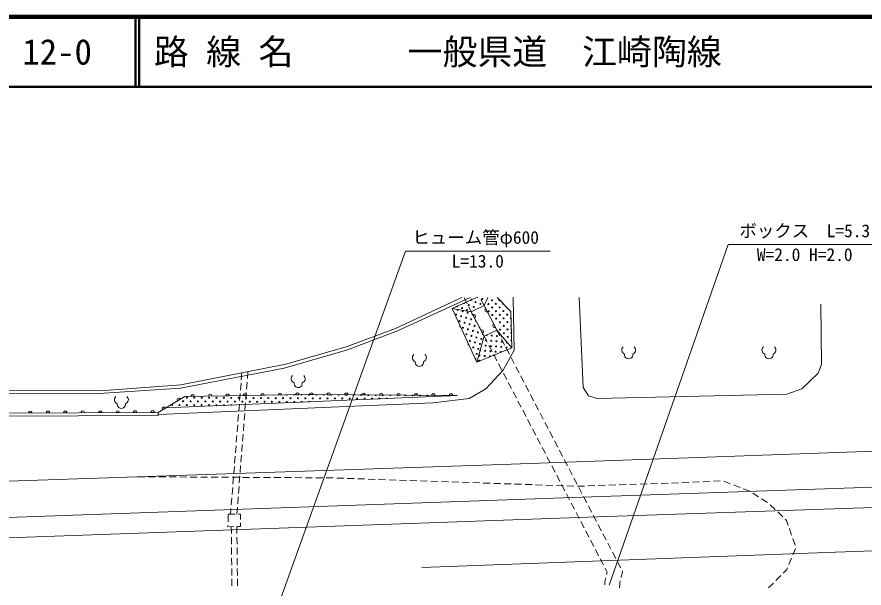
# Model space of a CAD drawing. Units: millimetres, scale not verified. Extents: x -36928797 to 680000, y 20000 to 219661428.
# Drawn here: x 160750 to 282140, y 298132 to 380000 of the extents above; entities that cross this region are included whole.
import ezdxf
from ezdxf.enums import TextEntityAlignment as Align

# ---------------------------------------------------------------- set-up
doc = ezdxf.new("R2010")
doc.units = ezdxf.units.MM
doc.header["$LTSCALE"] = 1000
for name, color, linetype, lineweight in [('M-BGD', 7, 'Continuous', 13), ('M-STR-HTXT', 7, 'Continuous', 13), ('M-TTL', 2, 'Continuous', 140), ('M-TTL-LINE', 7, 'Continuous', 50)]:
    doc.layers.add(name, color=color, linetype=linetype, lineweight=lineweight)
doc.layers.add('M-TTL-TXT', color=7, linetype='Continuous')
doc.styles.add('ＭＳ ゴシック', font='')
doc.styles.get('ＭＳ ゴシック').set_extended_font_data('MS Gothic')

# ---------------------------------------------------------------- blocks, each defined once
blk = doc.blocks.new('園庭')
at = {"color": 7, "linetype": 'Continuous', "lineweight": 13}
for centre, start, end in [((-0.4, 0.4), 131.4195, 251.1424), ((0.4, 0.4), 288.8576, 48.5806), ((0, -0.25), 172.1402, 7.8598)]:
    blk.add_arc(centre, 0.6, start, end, dxfattribs=at)

msp = doc.modelspace()

# ---------------------------------------------------------------- linework, layer by layer
at = {"layer": 'M-BGD'}
for p, q in [((214983, 335340), (224485, 339776)), ((225674, 339776), (215271, 335019)), ((226594, 339776), (223103, 338211)), ((224865, 339000), (224728, 338939)), ((224813, 339776), (225270, 338886)), ((225833, 339434), (225696, 339373)), ((227703, 338627), (227247, 339517)), ((227703, 338627), (228236, 339776)), ((231517, 337753), (229565, 339776)), ((229948, 339379), (229847, 339483)), ((230469, 338839), (230367, 338945)), ((231847, 339745), (231828, 339776)), ((232005, 332210), (231847, 339745)), ((241338, 339776), (241892, 326874)), ((276063, 330202), (275924, 338826)), ((223103, 338211), (226648, 330498)), ((225859, 337738), (223103, 338211)), ((223897, 338566), (223760, 338505)), ((223974, 338061), (223840, 338084)), ((225498, 338441), (225859, 337738)), ((227703, 338627), (225859, 337738)), ((225859, 337738), (227692, 334255)), ((229538, 335078), (227703, 338627)), ((228161, 337741), (227931, 338185)), ((228261, 337769), (228286, 337731)), ((230980, 338310), (230897, 338396)), ((231644, 332565), (231517, 337753)), ((226085, 337308), (226015, 337441)), ((226077, 337324), (226310, 336882)), ((226579, 336370), (226509, 336502)), ((231542, 336732), (231538, 336881)), ((208087, 332776), (214983, 335340)), ((227073, 335431), (227003, 335564)), ((227241, 335112), (227474, 334669)), ((229538, 335078), (227692, 334255)), ((229310, 335520), (229080, 335964)), ((229538, 335078), (231644, 332565)), ((229943, 334301), (229538, 335078)), ((229649, 334946), (229552, 335061)), ((229923, 335213), (229995, 335102)), ((231568, 335671), (231564, 335821)), ((215271, 335019), (208127, 332281)), ((227692, 334255), (226648, 330498)), ((227567, 334492), (227497, 334625)), ((227692, 334255), (228154, 333368)), ((228098, 334436), (227966, 334377)), ((230635, 332970), (230174, 333857)), ((230330, 334133), (230233, 334248)), ((231594, 334611), (231590, 334761)), ((199295, 330242), (208087, 332776)), ((228385, 332925), (228847, 332038)), ((231011, 333321), (230915, 333436)), ((231644, 332565), (231596, 332623)), ((231603, 332628), (231644, 332565)), ((231620, 333550), (231616, 333700)), ((231644, 332565), (231642, 332640)), ((208127, 332281), (199035, 329661)), ((225968, 331978), (226001, 331906)), ((226648, 330498), (231644, 332565)), ((227141, 332273), (227104, 332138)), ((229079, 331595), (229541, 330708)), ((230030, 331897), (230159, 331951)), ((230408, 329367), (232005, 332210)), ((231328, 331640), (230866, 332527)), ((231575, 332536), (231644, 332565)), ((184215, 327258), (199295, 330242)), ((226396, 331048), (226458, 330912)), ((228499, 331264), (228592, 331302)), ((229772, 330264), (230234, 329378)), ((232021, 330309), (231559, 331196)), ((275584, 328960), (276063, 330202)), ((199035, 329661), (184187, 326763)), ((192984, 328993), (192904, 327997)), ((193768, 328161), (193844, 329158)), ((227964, 326690), (230408, 329367)), ((232713, 328978), (232251, 329866)), ((230465, 328934), (230927, 328048)), ((233406, 327648), (232944, 328535)), ((273222, 326707), (275584, 328960)), ((184187, 326763), (172544, 326016)), ((172673, 326419), (184215, 327258)), ((192864, 327498), (192784, 326501)), ((193653, 326666), (193729, 327663)), ((225556, 325325), (227964, 326690)), ((231159, 327604), (231621, 326717)), ((234098, 326317), (233637, 327204)), ((241892, 326874), (242666, 325690)), ((271066, 325936), (273222, 326707)), ((172544, 326016), (154300, 325962)), ((156034, 326435), (172673, 326419)), ((180984, 323321), (184812, 325612)), ((182050, 323959), (223819, 325741)), ((184812, 325612), (202057, 325863)), ((185685, 325625), (186185, 325632)), ((188185, 325661), (188685, 325669)), ((190685, 325698), (191185, 325705)), ((192744, 326003), (192664, 325006)), ((193185, 325734), (193685, 325741)), ((193537, 325170), (193614, 326167)), ((195684, 325770), (196184, 325778)), ((198184, 325807), (198684, 325814)), ((198374, 325809), (198355, 325809)), ((199478, 325826), (199372, 325824)), ((200553, 325841), (200417, 325839)), ((200684, 325843), (201184, 325850)), ((201620, 325857), (201471, 325855)), ((202057, 325863), (223819, 325741)), ((202681, 325860), (202531, 325860)), ((202688, 325859), (203188, 325857)), ((203741, 325854), (203591, 325854)), ((204802, 325848), (204652, 325848)), ((205188, 325845), (205688, 325843)), ((205863, 325842), (205713, 325843)), ((206923, 325836), (206773, 325837)), ((207688, 325831), (208188, 325829)), ((207984, 325830), (207834, 325831)), ((209045, 325824), (208895, 325825)), ((210105, 325818), (209955, 325819)), ((210188, 325817), (210688, 325815)), ((211166, 325812), (211016, 325813)), ((212227, 325806), (212077, 325807)), ((212688, 325803), (213188, 325801)), ((213287, 325800), (213137, 325801)), ((214348, 325794), (214198, 325795)), ((215188, 325789), (215688, 325787)), ((215409, 325788), (215259, 325789)), ((216469, 325782), (216319, 325783)), ((217530, 325776), (217380, 325777)), ((217688, 325775), (218188, 325773)), ((218590, 325770), (218440, 325771)), ((219651, 325764), (219501, 325765)), ((220188, 325761), (220688, 325759)), ((220394, 324669), (225556, 325325)), ((220712, 325758), (220562, 325759)), ((221772, 325753), (221622, 325753)), ((222833, 325747), (222683, 325747)), ((222688, 325747), (223188, 325745)), ((222705, 325694), (222815, 325698)), ((223819, 325741), (223744, 325742)), ((223744, 325738), (223819, 325741)), ((231852, 326274), (232314, 325387)), ((234791, 324987), (234329, 325874)), ((242666, 325690), (243888, 325316)), ((243888, 325316), (271066, 325936)), ((180985, 323024), (220394, 324669)), ((183575, 324872), (183508, 324831)), ((183756, 324980), (184185, 325237)), ((189326, 324269), (189358, 324271)), ((190329, 324312), (190472, 324318)), ((191390, 324357), (191528, 324363)), ((192624, 324508), (192544, 323511)), ((193422, 323674), (193499, 324672)), ((200446, 324744), (200517, 324747)), ((201466, 324787), (201613, 324794)), ((202533, 324833), (202664, 324838)), ((211574, 325219), (211668, 325223)), ((212605, 325263), (212754, 325269)), ((213677, 325308), (213799, 325314)), ((232545, 324944), (233007, 324057)), ((235483, 323656), (235022, 324543)), ((102260, 322981), (180984, 323321)), ((162438, 323241), (162938, 323243)), ((164938, 323252), (165438, 323254)), ((167438, 323262), (167938, 323264)), ((169938, 323273), (170438, 323275)), ((172438, 323284), (172938, 323286)), ((174938, 323295), (175438, 323297)), ((177438, 323305), (177938, 323308)), ((179938, 323316), (180438, 323318)), ((180984, 323321), (180982, 322859)), ((181611, 323696), (182040, 323953)), ((192504, 323013), (192424, 322016)), ((193307, 322179), (193384, 323176)), ((233239, 323614), (233701, 322727)), ((236176, 322326), (235714, 323213)), ((180982, 322859), (101908, 322614)), ((233932, 322284), (234394, 321397)), ((236869, 320995), (236407, 321882)), ((192384, 321517), (192304, 320521)), ((193192, 320683), (193269, 321680)), ((234625, 320953), (235087, 320067)), ((237561, 319665), (237099, 320552)), ((192264, 320022), (192184, 319025)), ((193077, 319188), (193153, 320185)), ((235319, 319623), (235781, 318737)), ((360871, 320420), (278298, 317584)), ((192144, 318527), (192064, 317530)), ((192961, 317692), (193038, 318689)), ((236012, 318293), (236474, 317406)), ((238254, 318334), (237792, 319221)), ((192024, 317032), (191944, 316035)), ((192846, 316197), (192923, 317194)), ((278298, 317584), (230252, 315861)), ((236705, 316963), (237167, 316076)), ((238946, 317004), (238485, 317891)), ((230252, 315861), (177990, 314094)), ((192731, 314701), (192808, 315698)), ((237399, 315633), (237861, 314746)), ((239639, 315673), (239177, 316560)), ((402362, 316652), (241728, 311174)), ((191904, 315537), (191824, 314540)), ((240331, 314343), (239870, 315230)), ((177990, 314094), (147537, 313065)), ((179078, 314088), (178078, 314094)), ((180578, 314079), (179578, 314085)), ((182078, 314070), (181078, 314076)), ((183578, 314061), (182578, 314067)), ((185078, 314052), (184078, 314058)), ((186578, 314043), (185578, 314049)), ((188078, 314034), (187078, 314040)), ((189578, 314025), (188578, 314031)), ((191078, 314016), (190078, 314022)), ((192578, 314007), (191578, 314013)), ((191784, 314041), (191704, 313045)), ((192616, 313205), (192693, 314203)), ((194078, 313998), (193078, 314004)), ((195578, 313989), (194578, 313995)), ((197078, 313980), (196078, 313986)), ((198578, 313971), (197578, 313977)), ((200078, 313962), (199078, 313968)), ((201578, 313953), (200578, 313959)), ((203078, 313944), (202078, 313950)), ((204578, 313935), (203578, 313941)), ((205816, 313927), (205078, 313932)), ((206078, 313919), (205816, 313927)), ((207577, 313868), (206577, 313902)), ((209076, 313817), (208077, 313851)), ((210575, 313767), (209576, 313800)), ((212074, 313716), (211075, 313750)), ((213573, 313665), (212574, 313699)), ((215073, 313614), (214073, 313648)), ((216572, 313564), (215572, 313598)), ((218071, 313513), (217071, 313547)), ((219570, 313462), (218571, 313496)), ((221069, 313412), (220070, 313445)), ((222568, 313361), (221569, 313395)), ((224067, 313310), (223068, 313344)), ((225567, 313260), (224567, 313293)), ((227066, 313209), (226066, 313243)), ((228565, 313158), (227565, 313192)), ((238092, 314303), (238554, 313416)), ((241024, 313012), (240562, 313899)), ((402466, 313697), (242561, 308292)), ((255538, 313214), (254550, 313181)), ((255549, 313214), (255538, 313214)), ((257048, 313285), (256049, 313238)), ((258546, 313356), (257547, 313309)), ((260044, 313427), (259046, 313379)), ((261543, 313497), (260544, 313450)), ((262965, 313083), (262029, 313435)), ((191664, 312546), (191584, 311549)), ((192501, 311710), (192577, 312707)), ((230064, 313108), (229065, 313141)), ((231563, 313057), (230564, 313091)), ((233062, 313006), (232063, 313040)), ((234561, 312955), (233562, 312989)), ((236061, 312905), (235061, 312939)), ((237560, 312854), (236560, 312888)), ((239059, 312803), (238059, 312837)), ((238785, 312973), (239247, 312086)), ((240558, 312753), (239559, 312786)), ((241188, 312731), (241058, 312736)), ((242057, 312761), (241188, 312731)), ((241717, 311681), (241255, 312568)), ((243556, 312811), (242557, 312777)), ((245055, 312861), (244056, 312828)), ((246555, 312912), (245555, 312878)), ((248054, 312962), (247054, 312929)), ((249553, 313013), (248553, 312979)), ((251052, 313063), (250053, 313029)), ((252551, 313113), (251552, 313080)), ((254050, 313164), (253051, 313130)), ((264369, 312555), (263433, 312907)), ((265666, 312067), (264837, 312379)), ((265762, 312006), (265666, 312067)), ((241728, 311174), (102582, 306199)), ((191544, 311051), (191464, 310054)), ((192386, 310214), (192462, 311211)), ((239479, 311642), (239941, 310756)), ((242409, 310351), (241947, 311238)), ((267025, 311197), (266183, 311736)), ((268289, 310388), (267446, 310927)), ((191424, 309556), (191357, 308714)), ((192270, 308719), (192347, 309716)), ((240172, 310312), (240634, 309426)), ((243102, 309020), (242640, 309907)), ((269403, 309391), (268684, 310086)), ((190998, 307608), (191008, 308608)), ((191009, 308712), (192009, 308717)), ((192509, 308720), (192771, 308722)), ((192771, 308722), (192771, 307984)), ((240865, 308982), (241327, 308095)), ((243794, 307690), (243333, 308577)), ((270482, 308349), (269763, 309044)), ((242561, 308292), (102700, 303332)), ((192771, 307484), (192771, 306939)), ((241559, 307652), (242021, 306765)), ((244487, 306359), (244025, 307246)), ((271040, 307810), (270841, 308001)), ((271274, 307124), (271040, 307810)), ((398026, 307578), (278060, 303273)), ((190992, 306932), (190994, 307108)), ((191816, 306935), (190992, 306932)), ((191469, 306934), (191479, 305934)), ((192260, 306937), (192271, 305937)), ((192771, 306939), (192316, 306937)), ((242252, 306322), (242714, 305435)), ((245180, 305029), (244718, 305916)), ((271759, 305705), (271436, 306651)), ((191484, 305434), (191494, 304434)), ((192277, 305437), (192288, 304437)), ((242945, 304992), (243407, 304105)), ((272244, 304286), (271920, 305232)), ((191499, 303934), (191509, 302934)), ((192293, 303937), (192304, 302937)), ((243639, 303662), (244101, 302775)), ((245872, 303698), (245410, 304585)), ((271926, 302890), (272305, 303815)), ((191514, 302434), (191525, 301434)), ((192310, 302437), (192321, 301437)), ((278060, 303273), (218790, 301069)), ((244332, 302331), (244794, 301445)), ((246565, 302368), (246103, 303255)), ((271358, 301502), (271737, 302427)), ((247257, 301037), (246796, 301924)), ((191530, 300934), (191540, 299934)), ((192327, 300937), (192338, 299937)), ((245025, 301001), (245328, 300420)), ((245328, 300420), (245245, 300086)), ((247335, 299634), (247547, 300481)), ((247547, 300481), (247488, 300594)), ((269494, 299208), (270200, 299916)), ((270554, 300270), (271062, 300780)), ((271062, 300780), (271168, 301039)), ((191545, 299434), (191555, 298434)), ((192343, 299437), (192354, 298437)), ((244986, 299040), (244970, 298618)), ((245125, 299600), (244986, 299040)), ((247103, 298160), (247125, 298793)), ((247125, 298793), (247214, 299149)), ((268435, 298146), (269141, 298854))]:
    msp.add_line(p, q, dxfattribs=at)
for centre in [(225498, 338703), (226465, 339137), (227166, 338870), (227433, 339570), (228307, 338849), (228824, 339392), (229367, 338875), (224530, 338269), (224618, 337819), (225231, 338002), (225334, 337597), (226198, 338436), (228850, 338332), (229393, 337815), (229911, 338358), (230454, 337841), (223679, 337325), (224173, 336387), (224395, 337103), (225112, 336881), (225828, 336658), (228876, 337272), (229419, 336754), (229937, 337298), (229963, 336237), (230480, 336780), (230997, 337324), (231023, 336263), (224667, 335448), (224889, 336164), (225383, 335226), (225606, 335942), (226100, 335003), (226322, 335720), (230506, 335720), (231049, 335203), (225161, 334509), (225877, 334287), (226594, 334065), (226816, 334781), (227310, 333842), (228787, 334323), (229535, 334257), (230532, 334660), (231075, 334143), (225655, 333571), (226149, 332632), (226371, 333348), (227087, 333126), (227909, 332894), (227975, 333641), (228656, 332828), (228722, 333576), (229403, 332763), (229469, 333510), (230150, 332697), (230216, 333444), (230897, 332631), (226643, 331694), (226865, 332410), (227030, 331466), (227777, 331400), (227843, 332147), (228590, 332081), (229337, 332015), (226964, 330719), (185102, 325428), (186163, 325422), (187224, 325416), (188284, 325410), (189345, 325404), (190405, 325398), (191466, 325392), (192527, 325386), (193587, 325380), (194648, 325374), (195709, 325368), (196769, 325362), (197830, 325356), (198891, 325350), (199951, 325345), (201012, 325339), (202073, 325333), (203133, 325327), (204194, 325321), (205254, 325315), (206315, 325309), (207376, 325303), (208436, 325297), (209497, 325291), (210558, 325285), (182975, 324379), (184036, 324373), (184569, 324900), (185096, 324367), (185630, 324894), (186157, 324361), (186690, 324888), (187218, 324355), (187751, 324883), (188278, 324349), (188812, 324877), (189872, 324871), (190933, 324865), (191993, 324859), (193054, 324853), (194115, 324847), (195175, 324841), (196236, 324835), (197297, 324829), (198357, 324823), (199418, 324817)]:
    msp.add_circle(centre, 75, dxfattribs=at)
for centre, radius, start, end in [((224797, 338970), 75, 204.1458, 24.1458), ((225765, 339404), 75, 204.1458, 24.1458), ((225886, 339458), 75, 24.14651, 204.14509), ((225886, 339458), 37.5, 24.14541, 204.14618), ((226732, 339837), 75, 235.59182, 304.40818), ((229885, 339418), 75, 119.80651, 328.16066), ((230092, 339229), 75, 313.9847, 133.98246), ((230092, 339229), 37.5, 313.98358, 133.98358), ((230428, 338901), 75, 144.2262, 303.74097), ((223829, 338536), 75, 204.1458, 24.1458), ((223901, 338042), 75, 145.16584, 15.38937), ((228046, 337963), 250, 117.34581, 297.34584), ((228333, 337789), 75, 230.61627, 195.44799), ((230971, 338384), 75, 170.89309, 277.07408), ((226050, 337375), 75, 117.75548, 297.75548), ((226193, 337103), 250, 297.75548, 117.75548), ((226544, 336436), 75, 117.75548, 297.75548), ((231540, 336806), 75, 91.4064, 271.4064), ((224285, 335640), 75, 114.68495, 294.68495), ((224285, 335640), 37.5, 114.6847, 294.68519), ((227038, 335497), 75, 117.75548, 297.75548), ((227357, 334891), 250, 297.75548, 117.75548), ((229195, 335742), 250, 117.34645, 297.3452), ((229600, 335004), 75, 129.96557, 309.96557), ((229989, 335177), 75, 274.54763, 151.51663), ((231566, 335746), 75, 91.4064, 271.4064), ((231581, 335159), 75, 271.40697, 91.40584), ((231581, 335159), 37.5, 271.4072, 91.40561), ((227532, 334559), 75, 117.75548, 297.75548), ((228040, 334388), 75, 188.57654, 39.49428), ((230282, 334191), 75, 129.96557, 309.96557), ((231592, 334686), 75, 91.4064, 271.4064), ((225467, 333069), 75, 114.68495, 294.68495), ((225467, 333069), 37.5, 114.6847, 294.68519), ((230963, 333378), 75, 129.96444, 309.96669), ((231618, 333625), 75, 91.4064, 271.4064), ((231644, 332565), 75, 130.00376, 202.49072), ((231644, 332565), 75, 91.4446, 123.06465), ((225927, 331916), 75, 352.81499, 56.5549), ((227096, 332213), 75, 276.28962, 52.66376), ((228524, 331334), 75, 334.69672, 250.26176), ((229146, 331532), 75, 202.47924, 22.47924), ((229146, 331532), 37.5, 202.48016, 22.47832), ((230084, 331950), 75, 0.73895, 224.21953), ((226420, 330977), 75, 299.94751, 109.42238), ((183971, 325108), 250, 30.90088, 210.90088), ((185935, 325629), 250, 0.83291, 180.83291), ((188435, 325665), 250, 0.83291, 180.83291), ((190935, 325701), 250, 0.83249, 180.83332), ((193435, 325738), 250, 0.83249, 180.83332), ((195934, 325774), 250, 0.83291, 180.83291), ((198434, 325810), 250, 0.83291, 180.83291), ((198363, 325884), 75, 263.81109, 277.85472), ((199424, 325878), 75, 225.8805, 315.78531), ((200485, 325872), 75, 205.84997, 335.81584), ((200934, 325847), 250, 0.8329, 180.83291), ((201545, 325866), 75, 188.7698, 352.89601), ((202606, 325860), 75, 179.67896, 359.67896), ((202938, 325858), 250, 359.67896, 179.67896), ((203666, 325854), 75, 179.67879, 359.67913), ((204727, 325848), 75, 179.67879, 359.67913), ((205438, 325844), 250, 359.67886, 179.67905), ((205788, 325842), 75, 179.67879, 359.67913), ((206848, 325836), 75, 179.67879, 359.67913), ((207938, 325830), 250, 359.67853, 179.67939), ((207909, 325830), 75, 179.67972, 359.6782), ((208970, 325824), 75, 179.67972, 359.6782), ((210030, 325818), 75, 179.67972, 359.6782), ((210438, 325816), 250, 359.67896, 179.67896), ((211091, 325812), 75, 179.67896, 359.67896), ((211618, 325279), 75, 311.08574, 233.80063), ((212152, 325806), 75, 179.67972, 359.6782), ((212679, 325273), 75, 356.75948, 188.12689), ((212938, 325802), 250, 359.67896, 179.67896), ((213212, 325801), 75, 179.67972, 359.6782), ((213740, 325267), 75, 38.10383, 146.78253), ((214273, 325795), 75, 179.67972, 359.6782), ((215438, 325788), 250, 359.67896, 179.67896), ((215334, 325789), 75, 179.67972, 359.6782), ((216394, 325783), 75, 179.67972, 359.6782), ((217455, 325777), 75, 179.67972, 359.6782), ((217938, 325774), 250, 359.67886, 179.67905), ((218515, 325771), 75, 179.67972, 359.6782), ((219576, 325765), 75, 179.67972, 359.6782), ((220438, 325760), 250, 359.67853, 179.67939), ((220637, 325759), 75, 179.67972, 359.6782), ((221697, 325753), 75, 179.67972, 359.6782), ((222758, 325747), 75, 179.71716, 225.49708), ((222938, 325746), 250, 359.67886, 179.67905), ((222758, 325747), 75, 319.38929, 359.64076), ((223819, 325741), 75, 179.71716, 182.48134), ((183508, 324906), 75, 269.38692, 332.41484), ((189339, 324343), 75, 284.53896, 260.34741), ((190400, 324337), 75, 345.23895, 199.64741), ((191460, 324331), 75, 25.16402, 159.72235), ((200479, 324811), 75, 300.86977, 244.0166), ((201539, 324805), 75, 351.05777, 193.82859), ((202600, 324799), 75, 31.43027, 153.4561), ((162688, 323242), 250, 0.24693, 180.24707), ((165188, 323253), 250, 0.24693, 180.24707), ((167688, 323263), 250, 0.24658, 180.24742), ((170188, 323274), 250, 0.247, 180.247), ((172688, 323285), 250, 0.247, 180.247), ((175188, 323296), 250, 0.24742, 180.24658), ((177688, 323307), 250, 0.247, 180.247), ((180188, 323317), 250, 0.24693, 180.24707), ((181825, 323825), 250, 30.90047, 210.90129)]:
    msp.add_arc(centre, radius, start, end, dxfattribs=at)
at = {"layer": 'M-STR-HTXT'}
for points in [[(245605, 298524), (262652, 347377), (284652, 347377)], [(196608, 291214), (216421, 346431), (237171, 346431)]]:
    msp.add_lwpolyline(points, dxfattribs=at)
at = {"layer": 'M-TTL'}
msp.add_line((680000, 380000), (40000, 380000), dxfattribs=at)
at = {"layer": 'M-TTL-LINE'}
for p, q in [((177750, 380000), (177750, 370000)), ((178250, 380000), (178250, 370000)), ((40000, 370000), (680000, 370000))]:
    msp.add_line(p, q, dxfattribs=at)

# ---------------------------------------------------------------- block references
at = {"layer": 'M-BGD', "xscale": 1000, "yscale": 1000, "rotation": 1e-05}
for p in [(248413, 331848), (268508, 331848), (218425, 330761), (201051, 327729), (175715, 324735)]:
    msp.add_blockref('園庭', p, dxfattribs=at)

# ---------------------------------------------------------------- texts
at = {"layer": 'M-STR-HTXT', "style": 'ＭＳ ゴシック'}
for s, p in [('ボックス\u3000L=5.3', (264277, 347877)), ('ヒューム管φ600', (217421, 346931)), ('W=2.0 H=2.0', (266777, 344466)), ('L=13.0', (223046, 343520))]:
    msp.add_text(s, height=1833, dxfattribs=at).set_placement(p, align=Align.BOTTOM_LEFT)
at = {"layer": 'M-TTL-TXT', "style": 'ＭＳ ゴシック'}
for s, p in [('12-0', (161521, 375000)), ('路 線 名', (180380, 375000)), ('一般県道\u3000江崎陶線', (216734, 375000))]:
    msp.add_text(s, height=3666, dxfattribs=at).set_placement(p, align=Align.MIDDLE_LEFT)

doc.saveas('drawing.dxf')
